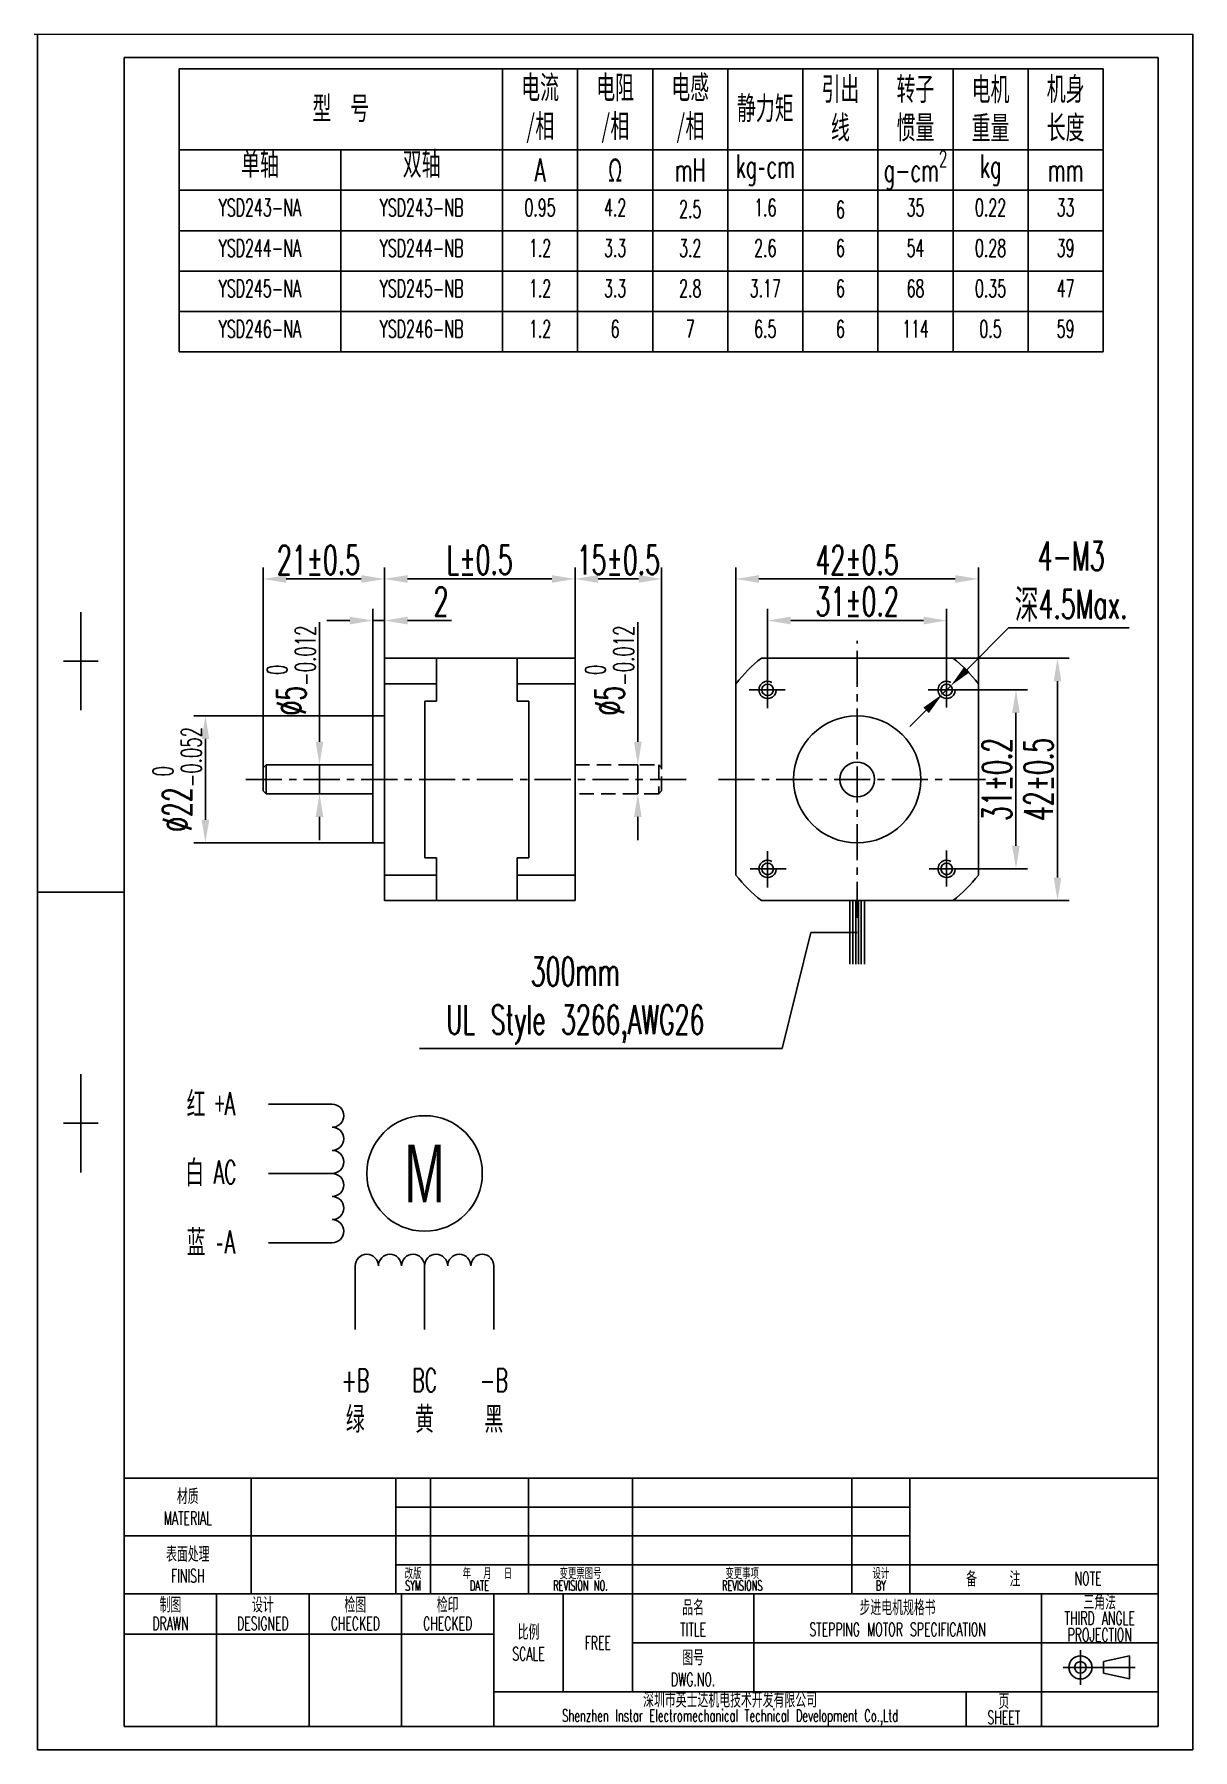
# Model space of a CAD drawing. Extents: x -1 to 200, y 0 to 297.
import ezdxf

# ---------------------------------------------------------------- set-up
doc = ezdxf.new("R2010")
doc.units = 0
doc.header["$LTSCALE"] = 5
doc.header["$MEASUREMENT"] = 0
doc.linetypes.add('CENTER', pattern=[2, 1.25, -0.25, 0.25, -0.25])
doc.linetypes.add('DASHED', pattern=[0.75, 0.5, -0.25])
doc.layers.get('0').update_dxf_attribs({"linetype": 'CONTINUOUS'})
doc.layers.get('Defpoints').update_dxf_attribs({"linetype": 'CONTINUOUS'})
for name, color, linetype in [('1', 1, 'CENTER'), ('10', 1, 'CONTINUOUS'), ('5', 7, 'DASHED')]:
    doc.layers.add(name, color=color, linetype=linetype)
doc.styles.get("Standard").update_dxf_attribs({"font": 'txt.shx', "width": 0.6})
doc.dimstyles.get("Standard").update_dxf_attribs({"dimtxt": 0.18, "dimasz": 0.18, "dimexe": 0.18, "dimexo": 0.0625, "dimgap": 0.09, "dimtad": 0, "dimtih": 1, "dimtoh": 1, "dimdec": 4, "dimzin": 0, "dimdsep": 46, "dimtxsty": 'Standard', "dimcen": 0.09, "dimadec": 0, "dimazin": 0, "dimtfac": 1, "dimtdec": 4, "dimtofl": 0, "dimtmove": 0, "dimatfit": 3, "dimfxl": 0, "dimtolj": 1, "dimtzin": 0, "dimarcsym": 0})

# ---------------------------------------------------------------- blocks, each defined once
blk = doc.blocks.new('*D89')
at = {"color": 0, "lineweight": -2}
for p, q in [((58.05, 179), (27.05, 179)), ((29.05, 161), (29.05, 175)), ((58.05, 157), (27.05, 157))]:
    blk.add_line(p, q, dxfattribs=at)
at = {"color": 0}
for points in [[(28.39, 175), (29.72, 175), (29.05, 179)], [(28.39, 161), (29.72, 161), (29.05, 157)]]:
    blk.add_solid(points, dxfattribs=at)
at = {"layer": 'Defpoints', "color": 0}
for p in [(29.05, 179), (58.05, 179), (58.05, 157)]:
    blk.add_point(p, dxfattribs=at)
at = {"color": 0, "insert": (24.17, 168), "char_height": 5, "attachment_point": 5, "rotation": 90}
blk.add_mtext('\\A1;\\A1;%%C22{\\H0.7x;\\S 0^ -0.052;}', dxfattribs=at)
blk = doc.blocks.new('*D90')
at = {"color": 0, "lineweight": -2}
for p, q in [((157.4, 183.5), (171.4, 183.5)), ((169.4, 156.5), (169.4, 179.5)), ((157.4, 152.5), (171.4, 152.5))]:
    blk.add_line(p, q, dxfattribs=at)
at = {"color": 0}
for points in [[(168.73, 179.5), (170.06, 179.5), (169.4, 183.5)], [(168.73, 156.5), (170.06, 156.5), (169.4, 152.5)]]:
    blk.add_solid(points, dxfattribs=at)
at = {"layer": 'Defpoints', "color": 0}
for p in [(157.4, 183.5), (169.4, 183.5), (157.4, 152.5)]:
    blk.add_point(p, dxfattribs=at)
at = {"color": 0, "insert": (166.1, 168), "char_height": 5, "attachment_point": 5, "rotation": 90}
blk.add_mtext('\\A1;31%%p0.2', dxfattribs=at)
blk = doc.blocks.new('*D91')
at = {"color": 0, "lineweight": -2}
for p, q in [((158.47, 189), (178.6, 189)), ((176.6, 185), (176.6, 151)), ((158.47, 147), (178.6, 147))]:
    blk.add_line(p, q, dxfattribs=at)
at = {"color": 0}
for points in [[(175.93, 185), (177.26, 185), (176.6, 189)], [(175.93, 151), (177.26, 151), (176.6, 147)]]:
    blk.add_solid(points, dxfattribs=at)
at = {"layer": 'Defpoints', "color": 0}
for p in [(158.47, 189), (158.47, 147), (176.6, 147)]:
    blk.add_point(p, dxfattribs=at)
at = {"color": 0, "insert": (173.3, 168), "char_height": 5, "attachment_point": 5, "rotation": 90}
blk.add_mtext('\\A1;42%%p0.5', dxfattribs=at)
blk = doc.blocks.new('*D92')
at = {"color": 0, "lineweight": -2}
for p, q in [((168.12, 194.22), (160.93, 187.04)), ((189, 194.22), (168.12, 194.22)), ((156.69, 182.79), (158.11, 184.21)), ((153.86, 179.96), (151.03, 177.14))]:
    blk.add_line(p, q, dxfattribs=at)
at = {"color": 0}
for points in [[(160.46, 187.51), (161.41, 186.56), (158.11, 184.21)], [(153.39, 180.44), (154.33, 179.49), (156.69, 182.79)]]:
    blk.add_solid(points, dxfattribs=at)
at = {"layer": 'Defpoints', "color": 0}
for p in [(158.11, 184.21), (156.69, 182.79)]:
    blk.add_point(p, dxfattribs=at)
at = {"color": 0, "insert": (178.96, 202.25), "char_height": 5, "attachment_point": 5}
blk.add_mtext('\\A1;4-M3\\P{\\fSimSun|b0|i0|c134|p54;深}4.5Max.', dxfattribs=at)
blk = doc.blocks.new('*D93')
at = {"color": 0, "lineweight": -2}
for p, q in [((126.4, 183.5), (126.4, 197.5)), ((157.4, 183.5), (157.4, 197.5)), ((130.4, 195.5), (153.4, 195.5))]:
    blk.add_line(p, q, dxfattribs=at)
at = {"color": 0}
for points in [[(130.4, 196.17), (130.4, 194.83), (126.4, 195.5)], [(153.4, 196.17), (153.4, 194.83), (157.4, 195.5)]]:
    blk.add_solid(points, dxfattribs=at)
at = {"layer": 'Defpoints', "color": 0}
for p in [(157.4, 195.5), (126.4, 183.5), (157.4, 183.5)]:
    blk.add_point(p, dxfattribs=at)
at = {"color": 0, "insert": (141.9, 198.8), "char_height": 5, "attachment_point": 5}
blk.add_mtext('\\A1;31%%p0.2', dxfattribs=at)
blk = doc.blocks.new('*D94')
at = {"color": 0, "lineweight": -2}
for p, q in [((120.9, 184.57), (120.9, 204.7)), ((158.9, 202.7), (124.9, 202.7)), ((162.9, 184.57), (162.9, 204.7))]:
    blk.add_line(p, q, dxfattribs=at)
at = {"color": 0}
for points in [[(124.9, 203.37), (124.9, 202.03), (120.9, 202.7)], [(158.9, 203.37), (158.9, 202.03), (162.9, 202.7)]]:
    blk.add_solid(points, dxfattribs=at)
at = {"layer": 'Defpoints', "color": 0}
for p in [(120.9, 202.7), (120.9, 184.57), (162.9, 184.57)]:
    blk.add_point(p, dxfattribs=at)
at = {"color": 0, "insert": (141.9, 206), "char_height": 5, "attachment_point": 5}
blk.add_mtext('\\A1;42%%P0.5', dxfattribs=at)
blk = doc.blocks.new('*D95')
at = {"color": 0, "lineweight": -2}
for p, q in [((60.05, 189), (60.05, 204.7)), ((64.05, 202.7), (89.05, 202.7)), ((93.05, 189), (93.05, 204.7))]:
    blk.add_line(p, q, dxfattribs=at)
at = {"color": 0}
for points in [[(64.05, 203.37), (64.05, 202.03), (60.05, 202.7)], [(89.05, 203.37), (89.05, 202.03), (93.05, 202.7)]]:
    blk.add_solid(points, dxfattribs=at)
at = {"layer": 'Defpoints', "color": 0}
for p in [(93.05, 202.7), (60.05, 189), (93.05, 189)]:
    blk.add_point(p, dxfattribs=at)
at = {"color": 0, "insert": (76.55, 206), "char_height": 5, "attachment_point": 5}
blk.add_mtext('\\A1;L%%P0.5', dxfattribs=at)
blk = doc.blocks.new('*D96')
at = {"color": 0, "lineweight": -2}
for p, q in [((58.05, 179), (58.05, 197.5)), ((60.05, 195.5), (60.05, 197.5)), ((54.05, 195.5), (50.05, 195.5)), ((58.05, 195.5), (60.05, 195.5)), ((64.05, 195.5), (71.65, 195.5))]:
    blk.add_line(p, q, dxfattribs=at)
at = {"color": 0}
for points in [[(54.05, 196.17), (54.05, 194.83), (58.05, 195.5)], [(64.05, 196.17), (64.05, 194.83), (60.05, 195.5)]]:
    blk.add_solid(points, dxfattribs=at)
at = {"layer": 'Defpoints', "color": 0}
for p in [(60.05, 195.5), (60.05, 195.5), (58.05, 179)]:
    blk.add_point(p, dxfattribs=at)
at = {"color": 0, "insert": (69.85, 198.8), "char_height": 5, "attachment_point": 5}
blk.add_mtext('\\A1;2', dxfattribs=at)
blk = doc.blocks.new('*D97')
at = {"color": 0, "lineweight": -2}
for p, q in [((39.05, 170), (39.05, 204.7)), ((43.05, 202.7), (56.05, 202.7)), ((60.05, 189), (60.05, 204.7))]:
    blk.add_line(p, q, dxfattribs=at)
at = {"color": 0}
for points in [[(43.05, 203.37), (43.05, 202.03), (39.05, 202.7)], [(56.05, 203.37), (56.05, 202.03), (60.05, 202.7)]]:
    blk.add_solid(points, dxfattribs=at)
at = {"layer": 'Defpoints', "color": 0}
for p in [(60.05, 202.7), (60.05, 189), (39.05, 170)]:
    blk.add_point(p, dxfattribs=at)
at = {"color": 0, "insert": (48.64, 206), "char_height": 5, "attachment_point": 5}
blk.add_mtext('\\A1;21%%P0.5', dxfattribs=at)
blk = doc.blocks.new('*D98')
at = {"color": 0, "lineweight": -2}
for p, q in [((48.8, 174.5), (48.8, 195.2)), ((48.8, 170.5), (46.8, 170.5)), ((48.8, 165.5), (48.8, 170.5)), ((48.8, 165.5), (46.8, 165.5)), ((48.8, 161.5), (48.8, 157.5))]:
    blk.add_line(p, q, dxfattribs=at)
at = {"color": 0}
for points in [[(48.14, 174.5), (49.47, 174.5), (48.8, 170.5)], [(48.14, 161.5), (49.47, 161.5), (48.8, 165.5)]]:
    blk.add_solid(points, dxfattribs=at)
at = {"layer": 'Defpoints', "color": 0}
for p in [(48.8, 170.5), (48.8, 170.5), (48.8, 165.5)]:
    blk.add_point(p, dxfattribs=at)
at = {"color": 0, "insert": (43.92, 186.85), "char_height": 5, "attachment_point": 5, "rotation": 90}
blk.add_mtext('\\A1;\\A1;%%C5{\\H0.7x;\\S 0^ -0.012;}', dxfattribs=at)
blk = doc.blocks.new('*D99')
at = {"color": 0, "lineweight": -2}
for p, q in [((93.05, 170.5), (93.05, 204.7)), ((104.05, 202.7), (97.05, 202.7)), ((108.05, 170), (108.05, 204.7))]:
    blk.add_line(p, q, dxfattribs=at)
at = {"color": 0}
for points in [[(97.05, 203.37), (97.05, 202.03), (93.05, 202.7)], [(104.05, 203.37), (104.05, 202.03), (108.05, 202.7)]]:
    blk.add_solid(points, dxfattribs=at)
at = {"layer": 'Defpoints', "color": 0}
for p in [(93.05, 202.7), (93.05, 170.5), (108.05, 170)]:
    blk.add_point(p, dxfattribs=at)
at = {"color": 0, "insert": (100.55, 206), "char_height": 5, "attachment_point": 5}
blk.add_mtext('\\A1;15%%p0.5', dxfattribs=at)
blk = doc.blocks.new('*D100')
at = {"color": 0, "lineweight": -2}
for p, q in [((103.93, 174.5), (103.93, 195.2)), ((103.93, 170.5), (101.93, 170.5)), ((103.93, 165.5), (103.93, 170.5)), ((103.93, 165.5), (101.93, 165.5)), ((103.93, 161.5), (103.93, 157.5))]:
    blk.add_line(p, q, dxfattribs=at)
at = {"color": 0}
for points in [[(103.26, 174.5), (104.59, 174.5), (103.93, 170.5)], [(103.26, 161.5), (104.59, 161.5), (103.93, 165.5)]]:
    blk.add_solid(points, dxfattribs=at)
at = {"layer": 'Defpoints', "color": 0}
for p in [(103.93, 170.5), (103.93, 170.5), (103.93, 165.5)]:
    blk.add_point(p, dxfattribs=at)
at = {"color": 0, "insert": (99.04, 186.85), "char_height": 5, "attachment_point": 5, "rotation": 90}
blk.add_mtext('\\A1;\\A1;%%C5{\\H0.7x;\\S 0^ -0.012;}', dxfattribs=at)
blk = doc.blocks.new('*D101')
at = {"color": 0, "lineweight": -2}
for p, q in [((133.9, 141.5), (128.9, 121.43)), ((141.9, 141.5), (133.9, 141.5)), ((128.9, 121.43), (66.1, 121.43))]:
    blk.add_line(p, q, dxfattribs=at)
at = {"layer": 'Defpoints', "color": 0}
for p in [(141.9, 141.5), (120.9, 121.43), (0, 0)]:
    blk.add_point(p, dxfattribs=at)
at = {"color": 0, "insert": (93.1, 129.73), "char_height": 5, "attachment_point": 5}
blk.add_mtext('\\A1;300mm\\PUL Style 3266,AWG26', dxfattribs=at)

msp = doc.modelspace()

# ---------------------------------------------------------------- linework, layer by layer
for p, q in [((15, 4), (15, 293)), ((15, 293), (194, 293)), ((194, 293), (194, 4)), ((24.5, 291), (184.5, 291)), ((24.5, 291), (24.5, 242)), ((80.5, 242), (80.5, 291)), ((93.5, 291), (93.5, 242)), ((106.5, 242), (106.5, 291)), ((119.5, 291), (119.5, 242)), ((132.5, 242), (132.5, 291)), ((145.5, 291), (145.5, 242)), ((158.5, 242), (158.5, 291)), ((171.5, 291), (171.5, 242)), ((184.5, 291), (184.5, 242)), ((24.5, 277), (184.5, 277)), ((52.5, 277), (52.5, 242)), ((184.5, 270), (24.5, 270)), ((24.5, 263), (184.5, 263)), ((184.5, 256), (24.5, 256)), ((24.5, 249), (184.5, 249)), ((24.5, 242), (184.5, 242)), ((7.49, 179.96), (7.49, 196.96)), ((4.49, 188.46), (10.49, 188.46)), ((60.05, 189), (93.05, 189)), ((60.05, 147), (60.05, 189)), ((69.05, 181.56), (69.05, 189)), ((83.05, 181.56), (83.05, 189)), ((93.05, 189), (93.05, 147)), ((125.33, 189), (158.47, 189)), ((60.05, 184.57), (69.05, 184.57)), ((83.05, 184.57), (93.05, 184.57)), ((120.9, 151.43), (120.9, 184.57)), ((162.9, 184.57), (162.9, 151.43)), ((67.05, 181.56), (69.05, 181.56)), ((67.05, 154.44), (67.05, 181.56)), ((85.05, 181.56), (83.05, 181.56)), ((85.05, 154.44), (85.05, 181.56)), ((58.05, 157), (58.05, 179)), ((58.05, 179), (60.05, 179)), ((39.55, 170.5), (39.05, 170)), ((39.05, 170), (39.05, 166)), ((39.55, 170.5), (39.55, 165.5)), ((39.55, 170.5), (58.05, 170.5)), ((39.55, 165.5), (39.05, 166)), ((39.55, 165.5), (58.05, 165.5)), ((60.05, 157), (58.05, 157)), ((67.05, 154.44), (69.05, 154.44)), ((69.05, 154.44), (69.05, 147)), ((83.05, 154.44), (83.05, 147)), ((85.05, 154.44), (83.05, 154.44)), ((15, 148.5), (0, 148.5)), ((60.05, 151.43), (69.05, 151.43)), ((83.05, 151.43), (93.05, 151.43)), ((60.05, 147), (93.05, 147)), ((158.47, 147), (125.33, 147)), ((140.65, 147), (140.64, 136)), ((141.16, 136), (141.16, 147)), ((141.65, 136), (141.65, 147)), ((142.15, 136), (142.15, 147)), ((142.62, 136), (142.62, 147)), ((143.15, 136), (143.15, 147)), ((7.5, 116.96), (7.5, 99.96)), ((40, 111.77), (51, 111.77)), ((4.5, 108.46), (10.5, 108.46)), ((51, 99.77), (40, 99.77)), ((40, 87.77), (51, 87.77)), ((55, 72.77), (55, 83.77)), ((67, 72.77), (67, 83.77)), ((79, 72.77), (79, 83.77)), ((194, 47), (15, 47)), ((37, 47), (37, 27)), ((62, 27), (62, 47)), ((68, 47), (68, 27)), ((85, 27), (85, 47)), ((103, 10), (103, 47)), ((141, 27), (141, 47)), ((151, 27), (151, 47)), ((62, 42), (151, 42)), ((151, 37), (15, 37)), ((62, 32), (194, 32)), ((79, 27), (15, 27)), ((31, 4), (31, 27)), ((47, 4), (47, 27)), ((63, 4), (63, 27)), ((79, 4), (79, 27)), ((79, 27), (194, 27)), ((91, 27), (91, 10)), ((124, 10), (124, 27)), ((173.8, 4), (173.8, 27)), ((79, 20), (15, 20)), ((194, 18.5), (103, 18.5)), ((180.55, 11.25), (180.55, 17.25)), ((184.55, 15.25), (189.05, 16.25)), ((184.55, 13.25), (184.55, 15.25)), ((189.05, 12.25), (189.05, 16.25)), ((177.55, 14.25), (190.05, 14.25)), ((184.55, 13.25), (189.05, 12.25)), ((194, 10), (79, 10)), ((160.8, 4), (160.8, 10)), ((194, 4), (15, 4))]:
    msp.add_line(p, q)
for centre, radius in [((126.4, 183.5), 1), ((157.4, 183.5), 1), ((141.9, 168), 11), ((141.9, 168), 3), ((126.4, 152.5), 1), ((157.4, 152.5), 1), ((67, 99.77), 10), ((180.55, 14.25), 2), ((180.55, 14.25), 1)]:
    msp.add_circle(centre, radius)
for centre, radius, start, end in [((141.9, 168), 26.75, 128.275, 141.725), ((141.9, 168), 26.75, 38.275, 51.725), ((126.4, 183.5), 1.5, 60.1861, 0), ((157.4, 183.5), 1.5, 60.1861, 0), ((126.4, 152.5), 1.5, 60.1861, 0), ((157.4, 152.5), 1.5, 60.1861, 0), ((141.9, 168), 26.75, 218.275, 231.725), ((141.9, 168), 26.75, 308.275, 321.725), ((51, 109.77), 2, 270, 90), ((51, 105.77), 2, 270, 90), ((51, 101.77), 2, 270, 90), ((51, 97.77), 2, 270, 90), ((51, 93.77), 2, 270, 90), ((51, 89.77), 2, 270, 90), ((57, 83.77), 2, 0, 180), ((61, 83.77), 2, 0, 180), ((65, 83.77), 2, 0, 180), ((69, 83.77), 2, 0, 180), ((73, 83.77), 2, 0, 180), ((77, 83.77), 2, 0, 180)]:
    msp.add_arc(centre, radius, start, end)
at = {"layer": '1'}
for p, q in [((141.9, 144), (141.9, 192)), ((126.4, 180.3), (126.4, 186.7)), ((157.4, 186.7), (157.4, 180.3)), ((123.2, 183.5), (129.6, 183.5)), ((154.2, 183.5), (160.6, 183.5)), ((36.05, 168), (113.05, 168)), ((117.9, 168), (165.9, 168)), ((126.4, 149.3), (126.4, 155.7)), ((157.4, 155.7), (157.4, 149.3)), ((129.6, 152.5), (123.2, 152.5)), ((160.6, 152.5), (154.2, 152.5))]:
    msp.add_line(p, q, dxfattribs=at)
at = {"layer": '10'}
for p, q in [((0, 297), (0, 0)), ((200, 297), (-0.57, 296.99)), ((200, 0), (200, 297)), ((0, 0), (200, 0))]:
    msp.add_line(p, q, dxfattribs=at)
at = {"layer": '5'}
for p, q in [((93.05, 170.5), (107.55, 170.5)), ((107.55, 170.5), (107.55, 165.5)), ((107.55, 170.5), (108.05, 170)), ((108.05, 166), (108.05, 170)), ((107.55, 165.5), (93.05, 165.5)), ((108.05, 166), (107.55, 165.5))]:
    msp.add_line(p, q, dxfattribs=at)

# ---------------------------------------------------------------- texts
at = {"attachment_point": 5}
for s, insert, char_height, width in [('{\\fSimSun|b0|i0|c134|p54;电流\\P/相}', (87, 284), 4, 13), ('{\\fSimSun|b0|i0|c134|p54;\\H2x;电阻\\P/相}', (100, 284), 2, 13), ('{\\fSimSun|b0|i0|c134|p54;电感\\P/相}', (113, 284), 4, 13), ('{\\fSimSun|b0|i0|c134|p54;\\H2x;引出\\P线}', (139, 284), 2, 13), ('{\\fSimSun|b0|i0|c134|p54;\\H2x;转子\\P\\fSimSun|b0|i0|c134|p2;惯量}', (152, 284), 2, 13), ('{\\fSimSun|b0|i0|c134|p2;\\H2x;电机\\P重量}', (165, 284), 2, 13), ('{\\fSimSun|b0|i0|c134|p2;\\H2x;机身\\P长度}', (178, 284), 2, 13), ('{\\fSimSun|b0|i0|c134|p54;型  号}', (52.5, 284), 4, 56), ('{\\fSimSun|b0|i0|c134|p54;静力矩}', (126, 284), 4, 13), ('{\\fSimSun|b0|i0|c134|p2;\\H2x;单轴}', (38.5, 274.37), 2, 28), ('{\\fSimSun|b0|i0|c134|p2;双轴}', (66.5, 274.37), 4, 28), ('\\A1;g-cm{\\H0.7x;\\S2^ ;}', (152, 273.5), 4, 13), ('A', (87, 273.5), 4, 13), ('{\\fSimSun|b0|i0|c134|p54;Ω}', (100, 273.5), 4, 13), ('mH', (113, 273.5), 4, 13), ('{\\H2x;kg\\fSimSun|b0|i0|c134|p2;-\\Ftxt.shx|c0;cm}', (126, 273.5), 2, 13), ('kg', (165, 273.5), 4, 13), ('mm', (178, 273.5), 4, 13), ('YSD243-NA', (38.5, 267), 3, 28), ('YSD243-NB', (66.5, 267), 3, 28), ('0.95', (87, 267), 3, 13), ('4.2', (100, 267), 3, 13), ('2.5', (113, 266.72), 3, 13), ('1.6', (126, 267), 3, 13), ('6', (139, 266.64), 3, 13), ('35', (152, 267), 3, 13), ('0.22', (165, 267), 3, 13), ('33', (178, 267), 3, 13), ('YSD244-NA', (38.5, 260), 3, 28), ('YSD244-NB', (66.5, 260), 3, 28), ('1.2', (87, 260), 3, 13), ('3.3', (100, 260), 3, 13), ('{\\H1.5x;3.2}', (113, 260), 2, 13), ('2.6', (126, 260), 3, 13), ('6', (139, 260), 3, 13), ('54', (152, 260), 3, 13), ('0.28', (165, 260), 3, 13), ('39', (178, 260), 3, 13), ('YSD245-NA', (38.5, 253), 3, 28), ('YSD245-NB', (66.5, 253), 3, 28), ('1.2', (87, 253), 3, 13), ('3.3', (100, 253), 3, 13), ('2.8', (113, 253), 3, 13), ('3.17', (126, 253), 3, 13), ('6', (139, 253), 3, 13), ('68', (152, 253), 3, 13), ('0.35', (165, 253), 3, 13), ('47', (178, 253), 3, 13), ('YSD246-NA', (38.5, 246), 3, 28), ('YSD246-NB', (66.5, 246), 3, 28), ('1.2', (87, 246), 3, 13), ('6', (100, 246), 3, 13), ('7', (113, 246), 3, 13), ('6.5', (126, 246), 3, 13), ('6', (139, 246), 3, 13), ('114', (152, 246), 3, 13), ('0.5', (165, 246), 3, 13), ('59', (178, 246), 3, 13), ('{\\fSimSun|b0|i0|c134|p54;\\H2x;红 +\\Ftxt.shx|c0;A}', (30, 111.77), 2, 10), ('{\\fArial|b0|i0|c0|p34;M}', (67, 99.77), 10, 4.9075), ('{\\fSimSun|b0|i0|c134|p54;白 }AC', (30, 99.77), 4, 10), ('{\\fSimSun|b0|i0|c134|p2;蓝 -}A', (30, 87.77), 4, 10), ('+B\\P{\\fSimSun|b0|i0|c134|p54;绿}', (55, 60.42), 4, 10), ('BC\\P{\\fSimSun|b0|i0|c134|p54;黄}', (67, 60.42), 4, 10), ('-B{\\fSimSun|b0|i0|c134|p2;\\P黑}', (79, 60.42), 4, 10), ('{\\fSimSun|b0|i0|c134|p54;材质\\P}MATERIAL', (26, 42), 2.3, 22), ('{\\fSimSun|b0|i0|c134|p2;表面处理\\P}FINISH', (26, 32), 2.3, 22), ('{\\fSimSun|b0|i0|c134|p2;品名\\P}TITLE', (113.5, 22.75), 2.3, 21), ('{\\fSimSun|b0|i0|c134|p54;步进电机规格书\\P}STEPPING MOTOR SPECIFICATION', (148.9, 22.75), 2.3, 49.8), ('{\\fSimSun|b0|i0|c134|p2;比例\\P}SCALE', (85, 18.5), 2.3, 12), ('FREE', (97, 18.5), 2.3, 12), ('{\\fSimSun|b0|i0|c134|p2;图号\\P}DWG.NO.', (113.5, 14.08), 2.3, 21)]:
    msp.add_mtext(s, dxfattribs=dict(at, insert=insert, char_height=char_height, width=width))
at = {"char_height": 2.3, "attachment_point": 5}
for s, insert, width, line_spacing_factor in [('{\\fSimSun|b0|i0|c134|p2;\\H0.75x;改版\\P\\Ftxt.shx|c0;SYM}', (65, 29.5), 6, 0.75), ('{\\H0.75x;   \\fSimSun|b0|i0|c134|p2;年   月   日\\P\\Ftxt.shx|c0;DATE}', (76.5, 29.5), 17, 0.75), ('{\\fSimSun|b0|i0|c134|p2;\\H0.75x;变更票图号\\P\\Ftxt.shx|c0;REVISION NO.}', (94, 29.5), 18, 0.75), ('{\\fSimSun|b0|i0|c134|p2;\\H0.75x;变更事项\\P\\Ftxt.shx|c0;REVISIONS}', (122, 29.5), 38, 0.75), ('{\\fSimSun|b0|i0|c134|p2;\\H0.75x;设计\\P\\Ftxt.shx|c0;BY}', (146, 29.5), 10, 0.75), ('{\\fSimSun|b0|i0|c134|p2;备      注          \\Ftxt.shx|c1;NOTE}', (172.5, 29.5), 43, 0.751304), ('{\\fSimSun|b0|i0|c134|p2;三角法\\P\\Ftxt.shx|c1;THIRD ANGLE\\PPROJECTION}', (183.9, 22.75), 20.2, 0.75), ('{\\fSimSun|b0|i0|c134|p54;制图\\P}DRAWN', (23, 23.5), 16, 0.86087), ('{\\fSimSun|b0|i0|c134|p54;设计\\P}DESIGNED', (39, 23.5), 16, 0.86087), ('{\\fSimSun|b0|i0|c134|p2;检图\\P}CHECKED', (55, 23.5), 16, 0.86087), ('{\\fSimSun|b0|i0|c134|p2;检印}\\PCHECKED', (71, 23.5), 16, 0.86087), ('{\\fSimSun|b0|i0|c134|p2;深圳市英士达机电技术开发有限公司\\P\\Ftxt.shx|c1;\\H0.9167x;Shenzhen Instar Electromechanical Technical Development Co.,Ltd}', (119.9, 7), 81.8, 0.75), ('{\\fSimSun|b0|i0|c134|p2;页\\P\\Ftxt.shx|c1;SHEET}', (167.3, 7), 13, 0.75)]:
    msp.add_mtext(s, dxfattribs=dict(at, insert=insert, width=width, line_spacing_factor=line_spacing_factor))

# ---------------------------------------------------------------- dimensions: what is measured, and where the dimension line sits
for base, p1, p2, text, override, picture, middle in [((60.05, 202.7), (39.05, 170), (60.05, 189), '21%%P0.5', {"dimtxt": 5, "dimasz": 4, "dimexe": 2, "dimexo": 0, "dimgap": 0.8, "dimtad": 1, "dimtih": 0, "dimdec": 1, "dimtdec": 1, "dimtofl": 1}, '*D97', (48.64, 202.7)), ((93.05, 202.7), (60.05, 189), (93.05, 189), 'L%%P0.5', {"dimtxt": 5, "dimasz": 4, "dimexe": 2, "dimexo": 0, "dimgap": 0.8, "dimtad": 1, "dimtih": 0, "dimdec": 1, "dimtdec": 1, "dimtofl": 1}, '*D95', (76.55, 202.7)), ((93.05, 202.7), (108.05, 170), (93.05, 170.5), '15%%p0.5', {"dimtxt": 5, "dimasz": 4, "dimexe": 2, "dimexo": 0, "dimgap": 0.8, "dimtad": 1, "dimtih": 0, "dimtoh": 0, "dimdec": 1, "dimtdec": 1, "dimtofl": 1}, '*D99', (100.55, 202.7)), ((120.9, 202.7), (162.9, 184.57), (120.9, 184.57), '42%%P0.5', {"dimtxt": 5, "dimasz": 4, "dimexe": 2, "dimexo": 0, "dimgap": 0.8, "dimtad": 1, "dimtih": 0, "dimdec": 1, "dimtdec": 1, "dimtofl": 1}, '*D94', (141.9, 202.7)), ((60.05, 195.5), (58.05, 179), (60.05, 195.5), '2', {"dimtxt": 5, "dimasz": 4, "dimexe": 2, "dimexo": 0, "dimgap": 0.8, "dimtad": 1, "dimtih": 0, "dimdec": 1, "dimtdec": 1, "dimtofl": 1}, '*D96', (69.85, 195.5)), ((157.4, 195.5), (126.4, 183.5), (157.4, 183.5), '31%%p0.2', {"dimtxt": 5, "dimasz": 4, "dimexe": 2, "dimexo": 0, "dimgap": 0.8, "dimtad": 1, "dimtih": 0, "dimdec": 1, "dimtdec": 1, "dimtofl": 1}, '*D93', (141.9, 195.5))]:
    dim = msp.add_linear_dim(base=base, p1=p1, p2=p2, text=text, dimstyle='Standard', override=override)
    dim.commit()
    dim.dimension.update_dxf_attribs({"geometry": picture, "text_midpoint": middle, "dimtype": 160})
dim = msp.add_diameter_dim_2p(p1=(156.69, 182.79), p2=(158.11, 184.21), text='4-M3\\P{\\fSimSun|b0|i0|c134|p54;深}4.5Max.', dimstyle='Standard', override={"dimtxt": 5, "dimasz": 4, "dimexe": 2, "dimexo": 0, "dimgap": 0.8, "dimtad": 3, "dimtih": 0, "dimdec": 1, "dimtdec": 1, "dimtofl": 1})
dim.commit()
dim.dimension.update_dxf_attribs({"geometry": '*D92', "text_midpoint": (178.96, 194.22), "dimtype": 163})
for base, p1, p2, picture, middle in [((48.8, 170.5), (48.8, 165.5), (48.8, 170.5), '*D98', (43.92, 186.85)), ((103.93, 170.5), (103.93, 165.5), (103.93, 170.5), '*D100', (99.04, 186.85))]:
    dim = msp.add_linear_dim(base=base, p1=p1, p2=p2, angle=90, text='\\A1;%%C<>{\\H0.7x;\\S 0^ -0.012;}', dimstyle='Standard', override={"dimtxt": 5, "dimasz": 4, "dimexe": 2, "dimexo": 0, "dimgap": 0.8, "dimtad": 1, "dimtih": 0, "dimtoh": 0, "dimdec": 0, "dimtdec": 1, "dimtofl": 1})
    dim.commit()
    dim.dimension.update_dxf_attribs({"geometry": picture, "text_midpoint": middle})
for base, p1, p2, text, override, picture, middle in [((176.6, 147), (158.47, 189), (158.47, 147), '42%%p0.5', {"dimtxt": 5, "dimasz": 4, "dimexe": 2, "dimexo": 0, "dimgap": 0.8, "dimtad": 1, "dimtih": 0, "dimdec": 1, "dimtdec": 1, "dimtofl": 1}, '*D91', (176.6, 168)), ((29.05, 179), (58.05, 157), (58.05, 179), '\\A1;%%C<>{\\H0.7x;\\S 0^ -0.052;}', {"dimtxt": 5, "dimasz": 4, "dimexe": 2, "dimexo": 0, "dimgap": 0.8, "dimtad": 1, "dimtih": 0, "dimtoh": 0, "dimdec": 0, "dimtdec": 1, "dimtofl": 1}, '*D89', (29.05, 168)), ((169.4, 183.5), (157.4, 152.5), (157.4, 183.5), '31%%p0.2', {"dimtxt": 5, "dimasz": 4, "dimexe": 2, "dimexo": 0, "dimgap": 0.8, "dimtad": 1, "dimtih": 0, "dimdec": 1, "dimtdec": 1, "dimtofl": 1}, '*D90', (169.4, 168))]:
    dim = msp.add_linear_dim(base=base, p1=p1, p2=p2, angle=90, text=text, dimstyle='Standard', override=override)
    dim.commit()
    dim.dimension.update_dxf_attribs({"geometry": picture, "text_midpoint": middle, "dimtype": 160})
dim = msp.add_ordinate_dim(feature_location=(141.9, 141.5), offset=(-21, -20.07), dtype=0, origin=(0, 0), text='300mm\\PUL Style 3266,AWG26', dimstyle='Standard', override={"dimtxt": 5, "dimasz": 4, "dimexe": 2, "dimexo": 0, "dimgap": 0.8, "dimtad": 1, "dimtih": 0, "dimtoh": 0, "dimdec": 1, "dimtdec": 1, "dimtofl": 1})
dim.commit()
dim.dimension.update_dxf_attribs({"geometry": '*D101', "text_midpoint": (93.1, 129.73)})

doc.saveas('drawing.dxf')
